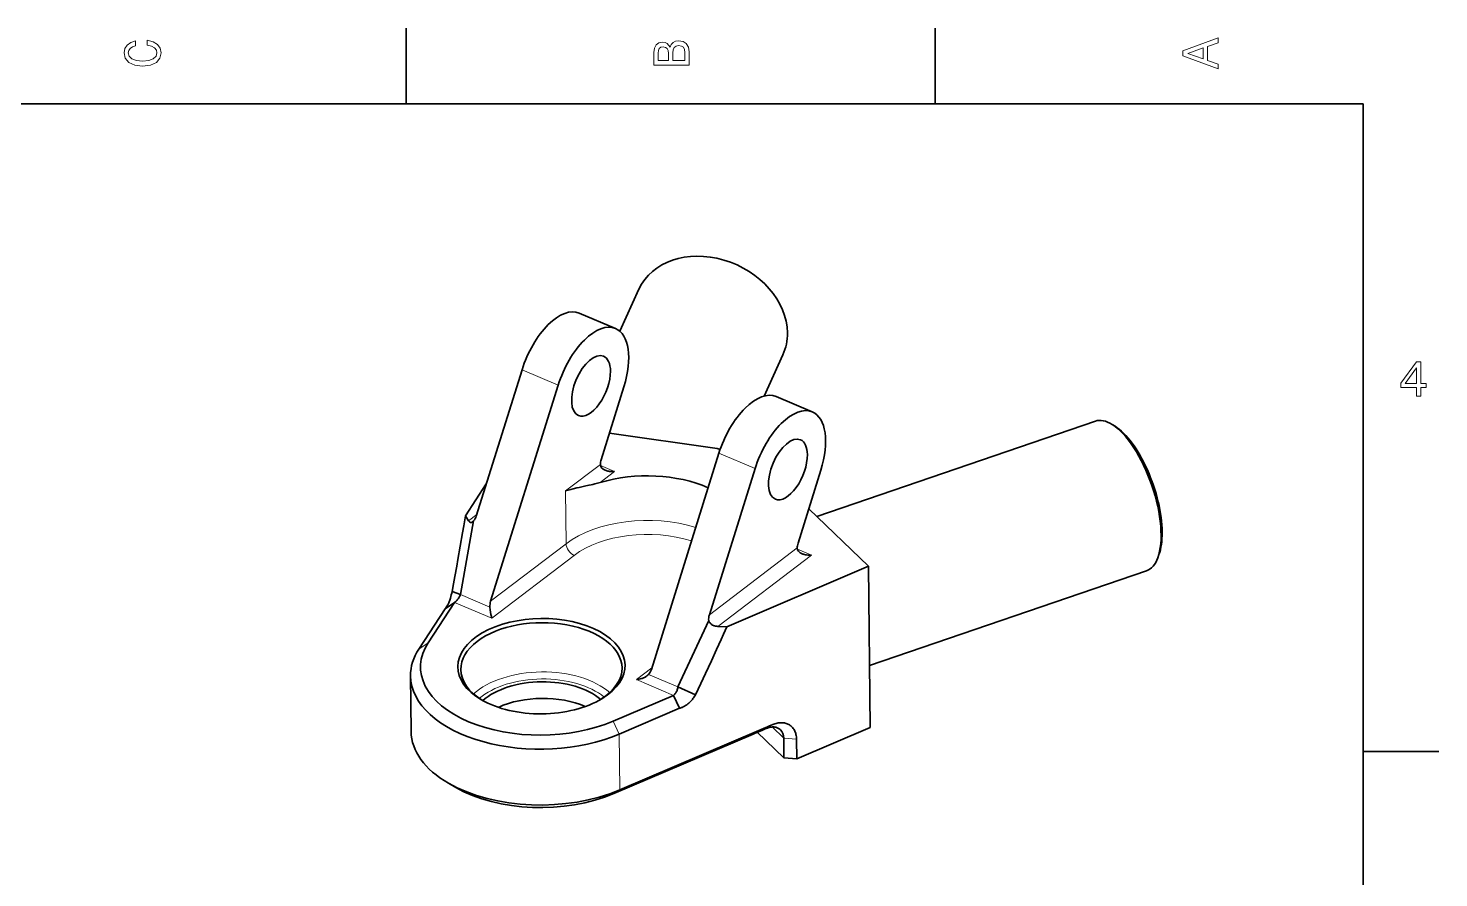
# Model space of a CAD drawing. Extents: x 0 to 420, y 0 to 297.
# Drawn here: x 277.5 to 417.5, y 210.2 to 294.5 of the extents above; entities that cross this region are included whole.
import ezdxf

# ---------------------------------------------------------------- set-up
doc = ezdxf.new("R2010")
doc.units = 0

msp = doc.modelspace()

# ---------------------------------------------------------------- linework, layer by layer
at = {"color": 7, "lineweight": 35, "ltscale": 0.1875}
for p, q in [((315, 287), (315, 294.5)), ((367.5, 287), (367.5, 294.5)), ((410, 222.699997), (417.5, 222.699997))]:
    msp.add_line(p, q, dxfattribs=at)
at = {"color": 7, "lineweight": 35}
for p, q in [((410, 287), (10, 287)), ((410, 10), (410, 287)), ((330.083923, 259.075653), (323.379333, 237.62619)), ((355.762115, 246.037338), (383.408691, 255.505493)), ((346.039703, 252.309311), (339.335114, 230.859848)), ((360.991699, 231.233139), (388.495514, 240.65239))]:
    msp.add_line(p, q, dxfattribs=at)
at = {"color": 7, "lineweight": 35, "ltscale": 0.114536}
msp.add_line((336.20459, 264.425964), (338.105377, 268.594482), dxfattribs=at)
at = {"color": 7, "lineweight": 35, "ltscale": 0.097487}
msp.add_line((335.7677, 264.703064), (332.177673, 266.225494), dxfattribs=at)
at = {"color": 7, "lineweight": 35, "ltscale": 0.112526}
msp.add_line((350.523071, 257.985596), (352.390503, 262.080963), dxfattribs=at)
at = {"color": 7, "lineweight": 35, "ltscale": 0.380398}
for p, q in [((326.493896, 260.598083), (321.954346, 246.075104)), ((349.629761, 250.78688), (345.09021, 236.263901))]:
    msp.add_line(p, q, dxfattribs=at)
at = {"color": 7, "lineweight": 13, "ltscale": 0.097487}
msp.add_line((330.083923, 259.075653), (326.493896, 260.598083), dxfattribs=at)
at = {"color": 7, "lineweight": 35, "ltscale": 0.189725}
for p, q in [((336.610504, 258.91449), (334.346375, 251.671097)), ((353.892212, 243.382324), (356.156311, 250.625702))]:
    msp.add_line(p, q, dxfattribs=at)
at = {"color": 7, "lineweight": 35, "ltscale": 0.097488}
msp.add_line((355.313538, 256.414276), (351.72348, 257.936707), dxfattribs=at)
at = {"color": 7, "lineweight": 35, "ltscale": 0.008616}
msp.add_line((385.362396, 254.993256), (385.070129, 255.175919), dxfattribs=at)
at = {"color": 7, "lineweight": 35, "ltscale": 0.270347}
msp.add_line((345.878143, 252.791748), (335.171448, 254.310638), dxfattribs=at)
at = {"color": 7, "lineweight": 35, "ltscale": 0.007644}
msp.add_line((346.159637, 252.672379), (345.878143, 252.791748), dxfattribs=at)
at = {"color": 7, "lineweight": 13, "ltscale": 0.097488}
msp.add_line((349.629761, 250.78688), (346.039703, 252.309311), dxfattribs=at)
at = {"color": 7, "lineweight": 13, "ltscale": 0.108504}
msp.add_line((330.8172, 248.569), (334.269836, 251.198883), dxfattribs=at)
at = {"color": 7, "lineweight": 13, "ltscale": 0.037893}
for p, q in [((335.678955, 250.498398), (334.283539, 251.090164)), ((355.224792, 242.209625), (353.829346, 242.801392))]:
    msp.add_line(p, q, dxfattribs=at)
at = {"color": 7, "lineweight": 35, "ltscale": 0.094464}
msp.add_line((322.950348, 249.261505), (320.881927, 246.099365), dxfattribs=at)
at = {"color": 7, "lineweight": 13, "ltscale": 0.044865}
msp.add_line((334.251343, 249.410965), (335.678955, 250.498398), dxfattribs=at)
at = {"color": 7, "lineweight": 13, "ltscale": 0.130914}
msp.add_line((330.8172, 248.569), (330.871124, 243.332703), dxfattribs=at)
at = {"color": 7, "lineweight": 35, "ltscale": 0.205687}
msp.add_line((354.962646, 246.806915), (360.890106, 241.101059), dxfattribs=at)
at = {"color": 7, "lineweight": 35, "ltscale": 0.185843}
msp.add_line((320.396179, 238.275986), (321.693817, 245.595566), dxfattribs=at)
at = {"color": 7, "lineweight": 35, "ltscale": 0.014424}
msp.add_line((321.193756, 245.613922), (320.881927, 246.099365), dxfattribs=at)
at = {"color": 7, "lineweight": 13, "ltscale": 0.025427}
msp.add_line((321.193756, 245.613922), (322.002838, 246.230209), dxfattribs=at)
at = {"color": 7, "lineweight": 13, "ltscale": 0.23544}
msp.add_line((323.379333, 237.62619), (330.871124, 243.332703), dxfattribs=at)
at = {"color": 7, "lineweight": 13, "ltscale": 0.274209}
msp.add_line((345.09021, 236.263901), (353.815643, 242.91011), dxfattribs=at)
at = {"color": 7, "lineweight": 35, "ltscale": 0.008617}
msp.add_line((389.725006, 242.254883), (389.606079, 241.931381), dxfattribs=at)
at = {"color": 7, "lineweight": 13, "ltscale": 0.257317}
msp.add_line((323.489441, 235.936234), (331.677368, 242.173004), dxfattribs=at)
at = {"color": 7, "lineweight": 13, "ltscale": 0.292254}
msp.add_line((345.925171, 235.126083), (355.224792, 242.209625), dxfattribs=at)
at = {"color": 7, "lineweight": 35, "ltscale": 0.382173}
msp.add_line((360.890106, 241.101059), (346.832733, 235.094421), dxfattribs=at)
at = {"color": 7, "lineweight": 35, "ltscale": 0.400444}
msp.add_line((360.890106, 241.101059), (361.054993, 225.084167), dxfattribs=at)
at = {"color": 7, "lineweight": 35, "ltscale": 0.022521}
msp.add_line((319.549561, 238.583786), (320.396179, 238.27597), dxfattribs=at)
at = {"color": 7, "lineweight": 13, "ltscale": 0.079299}
for p, q in [((323.316406, 237.037613), (320.396179, 238.275986)), ((341.978638, 229.12355), (339.058411, 230.361923))]:
    msp.add_line(p, q, dxfattribs=at)
at = {"color": 7, "lineweight": 35, "ltscale": 0.119469}
for p, q in [((318.871735, 236.873245), (316.255768, 232.874084)), ((319.799622, 237.500977), (317.183685, 233.501816))]:
    msp.add_line(p, q, dxfattribs=at)
at = {"color": 7, "lineweight": 35, "ltscale": 0.028007}
msp.add_line((318.871735, 236.873245), (319.799622, 237.500977), dxfattribs=at)
at = {"color": 7, "lineweight": 13, "ltscale": 0.100197}
for p, q in [((323.489441, 235.936234), (319.799622, 237.500977)), ((341.539429, 228.281799), (337.849609, 229.846527))]:
    msp.add_line(p, q, dxfattribs=at)
at = {"color": 7, "lineweight": 35, "ltscale": 0.181229}
msp.add_line((341.978638, 229.12355), (345.025055, 235.701523), dxfattribs=at)
at = {"color": 7, "lineweight": 35, "ltscale": 0.022703}
msp.add_line((345.925171, 235.126083), (346.832733, 235.094421), dxfattribs=at)
at = {"color": 7, "lineweight": 13, "ltscale": 0.028008}
msp.add_line((316.255768, 232.874084), (317.183685, 233.501816), dxfattribs=at)
at = {"color": 7, "lineweight": 35, "ltscale": 0.138615}
msp.add_line((315.429138, 230.222977), (315.486237, 224.678665), dxfattribs=at)
at = {"color": 7, "lineweight": 13, "ltscale": 0.048207}
msp.add_line((337.849609, 229.846527), (339.383575, 231.014954), dxfattribs=at)
at = {"color": 7, "lineweight": 35, "ltscale": 0.16313}
msp.add_line((341.539429, 228.281799), (335.539063, 225.717865), dxfattribs=at)
at = {"color": 7, "lineweight": 35, "ltscale": 0.035278}
msp.add_line((342.141144, 227.005417), (341.539429, 228.281799), dxfattribs=at)
at = {"color": 7, "lineweight": 35, "ltscale": 0.047389}
msp.add_line((343.704803, 228.340302), (341.978607, 229.123535), dxfattribs=at)
at = {"color": 7, "lineweight": 35, "ltscale": 0.163131}
msp.add_line((342.141144, 227.005417), (336.140747, 224.441483), dxfattribs=at)
at = {"color": 7, "lineweight": 13, "ltscale": 0.035277}
msp.add_line((336.140747, 224.441483), (335.539063, 225.717865), dxfattribs=at)
at = {"color": 7, "lineweight": 35, "ltscale": 0.375655}
for p, q in [((335.613037, 218.530807), (349.430664, 224.434998)), ((336.197845, 218.897186), (350.015472, 224.801376))]:
    msp.add_line(p, q, dxfattribs=at)
at = {"color": 7, "lineweight": 13, "ltscale": 0.138615}
msp.add_line((336.140747, 224.441483), (336.197845, 218.897186), dxfattribs=at)
at = {"color": 7, "lineweight": 35, "ltscale": 0.09183}
msp.add_line((352.500244, 222.070679), (349.853882, 224.618088), dxfattribs=at)
at = {"color": 7, "lineweight": 13, "ltscale": 0.017257}
msp.add_line((351.381622, 225.385147), (350.796661, 225.018677), dxfattribs=at)
at = {"color": 7, "lineweight": 13, "ltscale": 0.04039}
msp.add_line((352.480164, 224.021454), (351.316223, 225.141876), dxfattribs=at)
at = {"color": 7, "lineweight": 35, "ltscale": 0.198135}
msp.add_line((361.054993, 225.084167), (353.767029, 221.970078), dxfattribs=at)
at = {"color": 7, "lineweight": 35, "ltscale": 0.048772}
for p, q in [((352.500244, 222.070679), (352.480164, 224.021454)), ((353.767029, 221.970078), (353.746948, 223.920853))]:
    msp.add_line(p, q, dxfattribs=at)
at = {"color": 7, "lineweight": 13, "ltscale": 0.031769}
msp.add_line((353.746948, 223.920853), (352.480164, 224.021454), dxfattribs=at)
at = {"color": 7, "lineweight": 35, "ltscale": 0.031769}
msp.add_line((352.500244, 222.070679), (353.767029, 221.970078), dxfattribs=at)
at = {"color": 7, "lineweight": 35, "ltscale": 0.020896}
msp.add_line((319.908997, 219.149445), (319.18512, 219.567368), dxfattribs=at)
at = {"color": 7, "lineweight": 13, "ltscale": 0.017252}
msp.add_line((336.197845, 218.897186), (335.613037, 218.530807), dxfattribs=at)
at = {"color": 7, "lineweight": 13}
for points in [[(289.282074, 292.817017), (289.705688, 292.716156), (290.008301, 292.549713), (290.194885, 292.317719), (290.255402, 292.04541), (290.164642, 291.71759), (289.892303, 291.460388), (289.448486, 291.28891), (288.833221, 291.233429), (288.222992, 291.28891), (287.774139, 291.455353), (287.501801, 291.712555), (287.405975, 292.04541), (287.456421, 292.287476), (287.597626, 292.494232), (287.824585, 292.65564), (288.137268, 292.766571), (288.137268, 293.245697), (287.658142, 293.094391), (287.295044, 292.832153), (287.068085, 292.47406), (286.987396, 292.04541), (287.113495, 291.510803), (287.466492, 291.102325), (288.046478, 290.840057), (288.833221, 290.749298), (289.619965, 290.840057), (290.199951, 291.102325), (290.558014, 291.510803), (290.679047, 292.04541), (290.583221, 292.514404), (290.315918, 292.89267), (289.877167, 293.159943), (289.282074, 293.301147)], [(341.192017, 292.630402), (340.899506, 292.983429), (340.70282, 293.074219), (340.460754, 293.104462), (340.082489, 293.03891), (339.810181, 292.842224), (339.643738, 292.524506), (339.583221, 292.080688), (339.583221, 290.835022), (343.083221, 290.835022), (343.083221, 292.151306), (343.012604, 292.620331), (342.805847, 292.968292), (342.478027, 293.18515), (342.034241, 293.260803), (341.736694, 293.215424), (341.489563, 293.094391), (341.308014, 292.897705)], [(342.664642, 292.095825), (342.664642, 291.299011), (341.45929, 291.299011), (341.45929, 292.050446), (341.494598, 292.368164), (341.600525, 292.595093), (341.782074, 292.731262), (342.044312, 292.776672), (342.321686, 292.731262), (342.513336, 292.605194), (342.629333, 292.393372)], [(395.583221, 290.466858), (395.583221, 290.930847), (394.554413, 291.299011), (394.554413, 292.695984), (395.583221, 293.064117), (395.583221, 293.538177), (392.078186, 292.257202), (392.078186, 291.742798)], [(341.035675, 291.984863), (341.035675, 291.299011), (340.001801, 291.299011), (340.001801, 292.025208), (340.032074, 292.297546), (340.122833, 292.489197), (340.279175, 292.605194), (340.511169, 292.645538), (340.743164, 292.600159), (340.904541, 292.479126), (341.005402, 292.272339)], [(394.125732, 291.460388), (392.582489, 292), (394.125732, 292.539642)], [(415.277374, 257.966766), (415.731262, 257.966766), (415.731262, 258.834198), (416.23056, 258.834198), (416.23056, 259.237671), (415.731262, 259.237671), (415.731262, 261.391113), (415.272339, 261.391113), (413.739197, 259.278015), (413.739197, 258.834198), (415.277374, 258.834198)], [(414.162842, 259.237671), (415.277374, 260.806091), (415.277374, 259.237671)]]:
    msp.add_lwpolyline(points, close=True, dxfattribs=at)
at = {"color": 7, "lineweight": 35}
for points in [[(334.251343, 249.410965), (334.116913, 249.371841), (333.98291, 249.334702), (333.71637, 249.265366), (333.540131, 249.222244), (333.36557, 249.181183), (333.136322, 249.129196), (332.692261, 249.032471), (332.182465, 248.922531), (331.937347, 248.867966), (331.582397, 248.784378), (331.326508, 248.719055), (331.079834, 248.650375), (330.946991, 248.610428), (330.8172, 248.569)], [(335.678955, 250.498398), (335.544434, 250.490631), (335.410858, 250.490479), (335.344513, 250.493286), (335.278412, 250.498077), (335.190674, 250.50769), (335.103363, 250.521133), (335.016846, 250.538589), (334.927368, 250.561417), (334.839874, 250.589081), (334.755035, 250.621796)], [(319.549561, 238.583725), (319.690948, 239.334869), (319.82901, 240.086334), (320.008759, 241.088531), (320.126465, 241.756683), (320.358734, 243.092972), (320.589752, 244.429169), (320.705872, 245.097244), (320.881897, 246.099365)], [(355.224792, 242.209625), (355.10257, 242.202164), (354.980011, 242.201065), (354.857452, 242.206619), (354.735626, 242.219086), (354.61554, 242.238693), (354.555878, 242.251404), (354.49707, 242.266052), (354.440369, 242.282364), (354.384674, 242.300674), (354.300873, 242.333023)], [(318.871735, 236.873291), (318.904694, 236.913788), (318.937439, 236.957458), (319.002136, 237.053513), (319.065277, 237.160019), (319.126526, 237.275726), (319.185516, 237.399521), (319.22113, 237.480576), (319.255707, 237.564163), (319.321503, 237.738174), (319.382507, 237.919891), (319.430908, 238.081619), (319.475037, 238.246872), (319.514679, 238.414581), (319.549561, 238.583786)], [(319.799622, 237.500977), (319.858734, 237.549103), (319.917694, 237.603058), (319.976135, 237.662018), (320.019318, 237.709045), (320.061798, 237.758102), (320.143799, 237.861053), (320.220673, 237.968491), (320.290985, 238.078369), (320.353455, 238.189178), (320.396179, 238.275986)], [(323.489441, 235.936234), (323.470459, 236.017975), (323.451691, 236.10585), (323.415161, 236.298523), (323.378082, 236.528854), (323.344604, 236.777344), (323.316406, 237.037613)], [(345.025116, 235.701508), (345.053589, 235.632126), (345.088776, 235.565765), (345.13031, 235.503021), (345.177765, 235.444412), (345.23056, 235.390366), (345.288116, 235.341202), (345.351563, 235.295959), (345.418701, 235.256195), (345.488922, 235.221909), (345.561615, 235.193054), (345.63623, 235.16954), (345.683624, 235.157486), (345.731445, 235.147415), (345.828003, 235.133057), (345.925232, 235.126083)], [(343.704773, 228.340256), (343.980988, 228.897934), (344.251953, 229.45752), (344.489929, 229.958374), (344.724731, 230.460281), (345.012329, 231.083969), (345.296936, 231.708572), (345.806763, 232.837891), (346.259796, 233.841705), (346.487701, 234.34317), (346.832703, 235.094437)], [(337.849609, 229.846527), (337.977692, 229.860992), (338.105438, 229.882385), (338.232391, 229.910889), (338.357788, 229.946548), (338.419617, 229.967102), (338.480682, 229.989456), (338.56073, 230.022156), (338.638885, 230.058197), (338.714905, 230.097672), (338.76532, 230.126633), (338.814514, 230.157303), (338.858307, 230.18689), (338.900757, 230.217926)], [(341.539429, 228.281799), (341.569672, 228.306091), (341.599213, 228.332367), (341.629761, 228.362305), (341.659302, 228.394211), (341.713654, 228.461273), (341.76355, 228.53421), (341.808716, 228.612015), (341.834198, 228.662109), (341.857788, 228.713455), (341.879913, 228.766968), (341.900116, 228.821304), (341.934509, 228.930405), (341.959045, 229.027191), (341.978638, 229.12355)], [(342.141174, 227.005447), (342.200592, 227.022873), (342.26004, 227.042404), (342.320984, 227.064606), (342.381805, 227.088943), (342.501038, 227.14299), (342.618835, 227.204727), (342.734741, 227.273819), (342.848206, 227.34993), (342.958832, 227.432739), (343.066132, 227.521942), (343.169647, 227.617233), (343.222778, 227.670059), (343.274597, 227.724457), (343.341583, 227.799301), (343.405945, 227.876663), (343.467468, 227.956406), (343.533142, 228.048752), (343.594727, 228.143677), (343.652008, 228.240952), (343.704803, 228.340302)], [(353.746948, 223.920853), (353.742432, 224.046417), (353.731506, 224.169052), (353.714203, 224.288391), (353.690552, 224.404129), (353.660645, 224.51593), (353.624542, 224.623505), (353.582336, 224.726532), (353.534119, 224.824738), (353.480072, 224.917831), (353.420288, 225.005585), (353.35495, 225.087738), (353.28421, 225.164047), (353.246887, 225.199936), (353.208282, 225.234299), (353.168427, 225.26709), (353.127319, 225.298294), (353.052032, 225.34935), (352.973175, 225.395309), (352.89093, 225.436035), (352.805389, 225.471466), (352.716827, 225.501495), (352.625336, 225.526062), (352.54068, 225.543442), (352.453979, 225.556305), (352.365356, 225.564621), (352.274994, 225.568359), (352.214264, 225.568298), (352.152863, 225.566238), (352.089966, 225.562073), (352.026489, 225.555832), (351.9216, 225.541168), (351.815247, 225.52092), (351.707733, 225.495117), (351.599365, 225.463821), (351.49057, 225.427124), (351.381531, 225.385101)], [(349.430664, 224.434998), (349.884186, 224.631073), (350.287109, 224.805511), (350.489807, 224.891739), (350.796753, 225.018723)], [(350.015472, 224.801376), (350.470825, 224.997742), (350.87561, 225.172455), (351.078003, 225.258636), (351.381531, 225.385101)], [(352.151001, 224.864685), (352.093231, 224.915939), (352.031555, 224.962341), (351.966156, 225.003738), (351.897369, 225.039978), (351.825378, 225.070953), (351.750549, 225.096603), (351.688782, 225.113266), (351.625488, 225.12645), (351.560852, 225.136169), (351.511597, 225.14119), (351.4617, 225.144272), (351.360352, 225.144638), (351.257294, 225.13736), (351.180969, 225.127243), (351.104248, 225.113174), (351.027313, 225.0952), (350.970337, 225.079453), (350.913391, 225.061646), (350.85498, 225.041229), (350.796753, 225.018723)]]:
    msp.add_lwpolyline(points, dxfattribs=at)
for centre, radius, start, end in [((321.284119, 245.880234), 0.498757, 308.399461, 325.209513), ((320.653931, 246.469147), 1.358487, 319.967496, 343.142185), ((324.822205, 237.173813), 1.512058, 162.592325, 185.168372), ((346.535828, 235.811111), 1.514817, 162.60869, 184.149103), ((338.215393, 231.127655), 1.13894, 306.993531, 317.750731), ((338.042755, 231.249817), 1.349482, 318.839559, 343.208719)]:
    msp.add_arc(centre, radius, start, end, dxfattribs=at)
for centre, major_axis, ratio, start_param, end_param in [((345.247925, 265.337738), (7.142487, -3.256866), 0.793585, 0.3559426246, 3.141614143), ((329.757172, 260.517487), (2.420563, 5.707962), 0.499074, 0.0000248875, 1.7655481675), ((333.347229, 258.995056), (2.420563, 5.707962), 0.499074, 0.0000248875, 1.7655481675), ((333.347229, 258.995056), (2.420563, 5.707962), 0.499074, 4.9071408211, 6.2832101947), ((345.247925, 265.337738), (7.142487, -3.256866), 0.793585, 0.0000214894, 0.3559426246), ((333.347229, 258.995056), (1.249329, 2.946045), 0.499074, 0.0000402826, 3.1416329361), ((333.347229, 258.995056), (1.249329, 2.946045), 0.499074, 5.4307395967, 6.2832255897), ((333.347229, 258.995056), (1.249329, 2.946045), 0.499074, 3.1416329361, 5.4307395967), ((349.302979, 252.228729), (2.420563, 5.707962), 0.499074, 0.0000248875, 1.7655481675), ((352.893036, 250.706299), (2.420563, 5.707962), 0.499074, 0.0000248875, 1.7655481675), ((352.893036, 250.706299), (2.420563, 5.707962), 0.499074, 4.9071408211, 6.2832101947), ((385.952087, 248.078934), (2.543365, -7.426559), 0.41233, 2.6719016704, 3.1416027067), ((385.952087, 248.078934), (2.543365, -7.426559), 0.41233, 0.4697167528, 2.6719016704), ((386.210663, 248.167496), (2.446167, -7.142746), 0.41233, 0.8943648544, 2.6719016659), ((352.893036, 250.706299), (1.249329, 2.946045), 0.499074, 0.0000402826, 3.1416329361), ((352.893036, 250.706299), (1.249329, 2.946045), 0.499074, 5.4307395967, 6.2832255897), ((352.893036, 250.706299), (1.249329, 2.946045), 0.499074, 3.1416329361, 5.4307395967), ((334.872711, 251.658096), (0.390411, 0.920639), 0.499074, 1.7655481675, 2.2891469431), ((335.671814, 251.320251), (1.398254, 0.176056), 0.580645, 3.0746650016, 3.9266813348), ((338.803558, 244.364441), (9.999481, 0.102936), 0.57032, 0.9000866935, 2.0375637788), ((321.466888, 246.656937), (-0.023346, -1.22226), 0.402269, 5.7423929875, 6.5914804054), ((386.210663, 248.167496), (2.446167, -7.142746), 0.41233, 0.4697167568, 0.8943648544), ((354.418518, 243.369324), (0.390411, 0.920639), 0.499074, 1.7655481675, 2.2891469431), ((355.216827, 243.031189), (1.397491, 0.175674), 0.580789, 3.0747550364, 3.9270376288), ((385.952087, 248.078934), (2.543365, -7.426559), 0.41233, 0.0000100532, 0.4697167528), ((328.420013, 231.177917), (8.299561, 0.085434), 0.57032, 5.5155043221, 10.1923146816), ((328.422546, 230.931503), (7.999573, 0.082352), 0.57032, 6.2831444468, 8.7717758977), ((328.420013, 231.177917), (11.999359, 0.12352), 0.57032, 2.7771352133, 5.3416386735), ((328.428467, 230.356537), (12.999298, 0.13382), 0.57032, 2.7771352133, 3.1415581857), ((328.422546, 230.931503), (7.999573, 0.082352), 0.57032, 2.4885905906, 3.1415517932), ((328.428467, 230.356537), (12.999298, 0.13382), 0.57032, 3.1415581857, 5.3416386377), ((328.422546, 230.931503), (7.999573, 0.082352), 0.57032, 3.1415517932, 3.8884854664), ((328.477081, 225.633606), (6.999634, 0.072052), 0.57032, 0.580214233, 2.5613120389), ((328.422546, 230.931503), (7.999573, 0.082352), 0.57032, 5.53606445, 6.2831444468), ((328.493988, 223.990845), (-6.999634, -0.072052), 0.57032, 4.0480680905, 5.3766992393), ((328.420013, 231.177917), (8.299561, 0.085434), 0.57032, 3.9091294014, 5.5155043221), ((328.485535, 224.812225), (-12.999298, -0.13382), 0.57032, 6.2831508393, 7.0508544819), ((350.894623, 223.459778), (-1.203644, -1.452011), 0.710869, 2.4430583075, 3.0888674899), ((328.485535, 224.812225), (-12.999298, -0.13382), 0.57032, 0.7676691747, 2.2000459841), ((328.493988, 223.990845), (-11.999359, -0.12352), 0.57032, 0.7676691221, 2.2000459338)]:
    msp.add_ellipse(centre, major_axis=major_axis, ratio=ratio, start_param=start_param, end_param=end_param, dxfattribs=at)
at = {"color": 7, "lineweight": 13}
for centre, major_axis, ratio, start_param, end_param in [((338.848999, 239.949539), (9.999481, 0.102936), 0.57032, 1.0536499459, 2.4885905906), ((338.857452, 239.128159), (8.999512, 0.092651), 0.57032, 1.0458019733, 2.4885905881), ((331.668884, 242.994385), (-0.605957, 0.795502), 0.652426, 0.7188737548, 2.2896700816), ((328.47287, 226.044296), (7.999573, 0.082352), 0.57032, 0.5652045268, 2.576397889), ((328.477081, 225.633606), (7.499603, 0.077209), 0.57032, 0.598851367, 2.5427846065)]:
    msp.add_ellipse(centre, major_axis=major_axis, ratio=ratio, start_param=start_param, end_param=end_param, dxfattribs=at)

doc.saveas('drawing.dxf')
